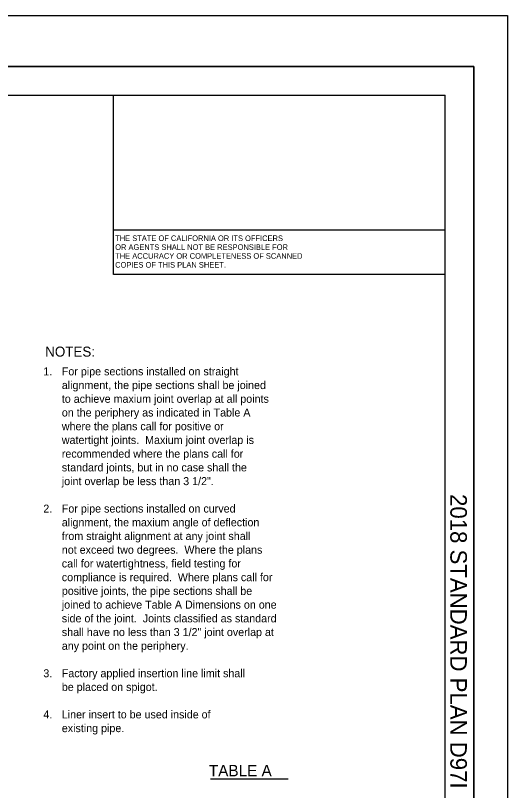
# Model space of a CAD drawing. Extents: x -894 to 866, y -476 to 714.
# Drawn here: x 436 to 866, y 36 to 714 of the extents above; entities that cross this region are included whole.
import ezdxf

# ---------------------------------------------------------------- set-up
doc = ezdxf.new("R2010")
doc.units = 0
doc.layers.add('10 Sheet Format', color=7, linetype='Continuous')
doc.layers.add('57 Undefined', color=7, linetype='Continuous')

msp = doc.modelspace()

# ---------------------------------------------------------------- linework, layer by layer
at = {"layer": '10 Sheet Format'}
for p, q in [((-863.43, 668.96), (836.58, 668.96)), ((836.57, 668.96), (836.57, 668.96)), ((836.58, 668.96), (836.58, -431.04)), ((-813.45, 643.96), (811.55, 643.96)), ((521.55, 487.06), (521.55, 643.96)), ((811.55, -406.04), (811.55, 643.96)), ((811.55, 525.89), (521.55, 525.89)), ((811.55, 487.06), (521.55, 487.06))]:
    msp.add_line(p, q, dxfattribs=at)
for points in [[(-894.04, 713.56), (865.96, 713.56), (865.96, -476.44), (-894.04, -476.44)], [(-863.43, -431.04), (836.58, -431.04), (836.58, 668.96), (-863.43, 668.96)]]:
    msp.add_lwpolyline(points, close=True, dxfattribs=at)
at = {"layer": '57 Undefined'}
msp.add_line((606.33, 46.1), (674.02, 46.1), dxfattribs=at)

# ---------------------------------------------------------------- texts
at = {"layer": '10 Sheet Format'}
for s, p in [('THE STATE OF CALIFORNIA OR ITS OFFICERS', (522.88, 516.32)), ('OR AGENTS SHALL NOT BE RESPONSIBLE FOR', (522.88, 508.57)), ('THE ACCURACY OR COMPLETENESS OF SCANNED', (522.88, 500.82)), ('COPIES OF THIS PLAN SHEET.', (522.88, 493.07))]:
    msp.add_text(s, height=4.9, dxfattribs=at).set_placement(p)
msp.add_text('2018 STANDARD PLAN D97I', height=14.5, rotation=270, dxfattribs=at).set_placement((815.95, 295.07))
at = {"layer": '57 Undefined'}
for s, height, p in [('NOTES:', 8.75, (461.72, 415.25)), ('1. ', 7, (460.06, 398.85)), ('For pipe sections installed on straight', 7, (476.23, 398.88)), ('alignment, the pipe sections shall be joined ', 7, (476.23, 386.88)), ('to achieve maxium joint overlap at all points', 7, (476.23, 374.88)), ('on the periphery as indicated in Table A ', 7, (476.23, 362.88)), ('where the plans call for positive or ', 7, (476.23, 350.88)), ('watertight joints.  Maxium joint overlap is', 7, (476.23, 338.88)), ('recommended where the plans call for ', 7, (476.23, 326.88)), ('standard joints, but in no case shall the ', 7, (476.23, 314.88)), ('joint overlap be less than 3 1/2".', 7, (476.23, 302.88)), ('2. ', 7, (460.06, 278.85)), ('For pipe sections installed on curved', 7, (476.23, 278.88)), ('alignment, the maxium angle of deflection ', 7, (476.23, 266.88)), ('from straight alignment at any joint shall ', 7, (476.23, 254.88)), ('not exceed two degrees.  Where the plans ', 7, (476.23, 242.88)), ('call for watertightness, field testing for ', 7, (476.23, 230.88)), ('compliance is required.  Where plans call for', 7, (476.23, 218.88)), ('positive joints, the pipe sections shall be ', 7, (476.23, 206.88)), ('joined to achieve Table A Dimensions on one', 7, (476.23, 194.88)), ('side of the joint.  Joints classified as standard ', 7, (476.23, 182.88)), ('shall have no less than 3 1/2" joint overlap at ', 7, (476.23, 170.88)), ('any point on the periphery.', 7, (476.23, 158.88)), ('3. ', 7, (460.06, 134.85)), ('Factory applied insertion line limit shall ', 7, (476.23, 134.88)), ('be placed on spigot.', 7, (476.23, 122.88)), ('4. ', 7, (460.06, 98.85)), ('Liner insert to be used inside of ', 7, (476.23, 98.88)), ('existing pipe.', 7, (476.23, 86.88)), ('TABLE A', 10, (604.81, 48.21))]:
    msp.add_text(s, height=height, dxfattribs=at).set_placement(p)

doc.saveas('drawing.dxf')
